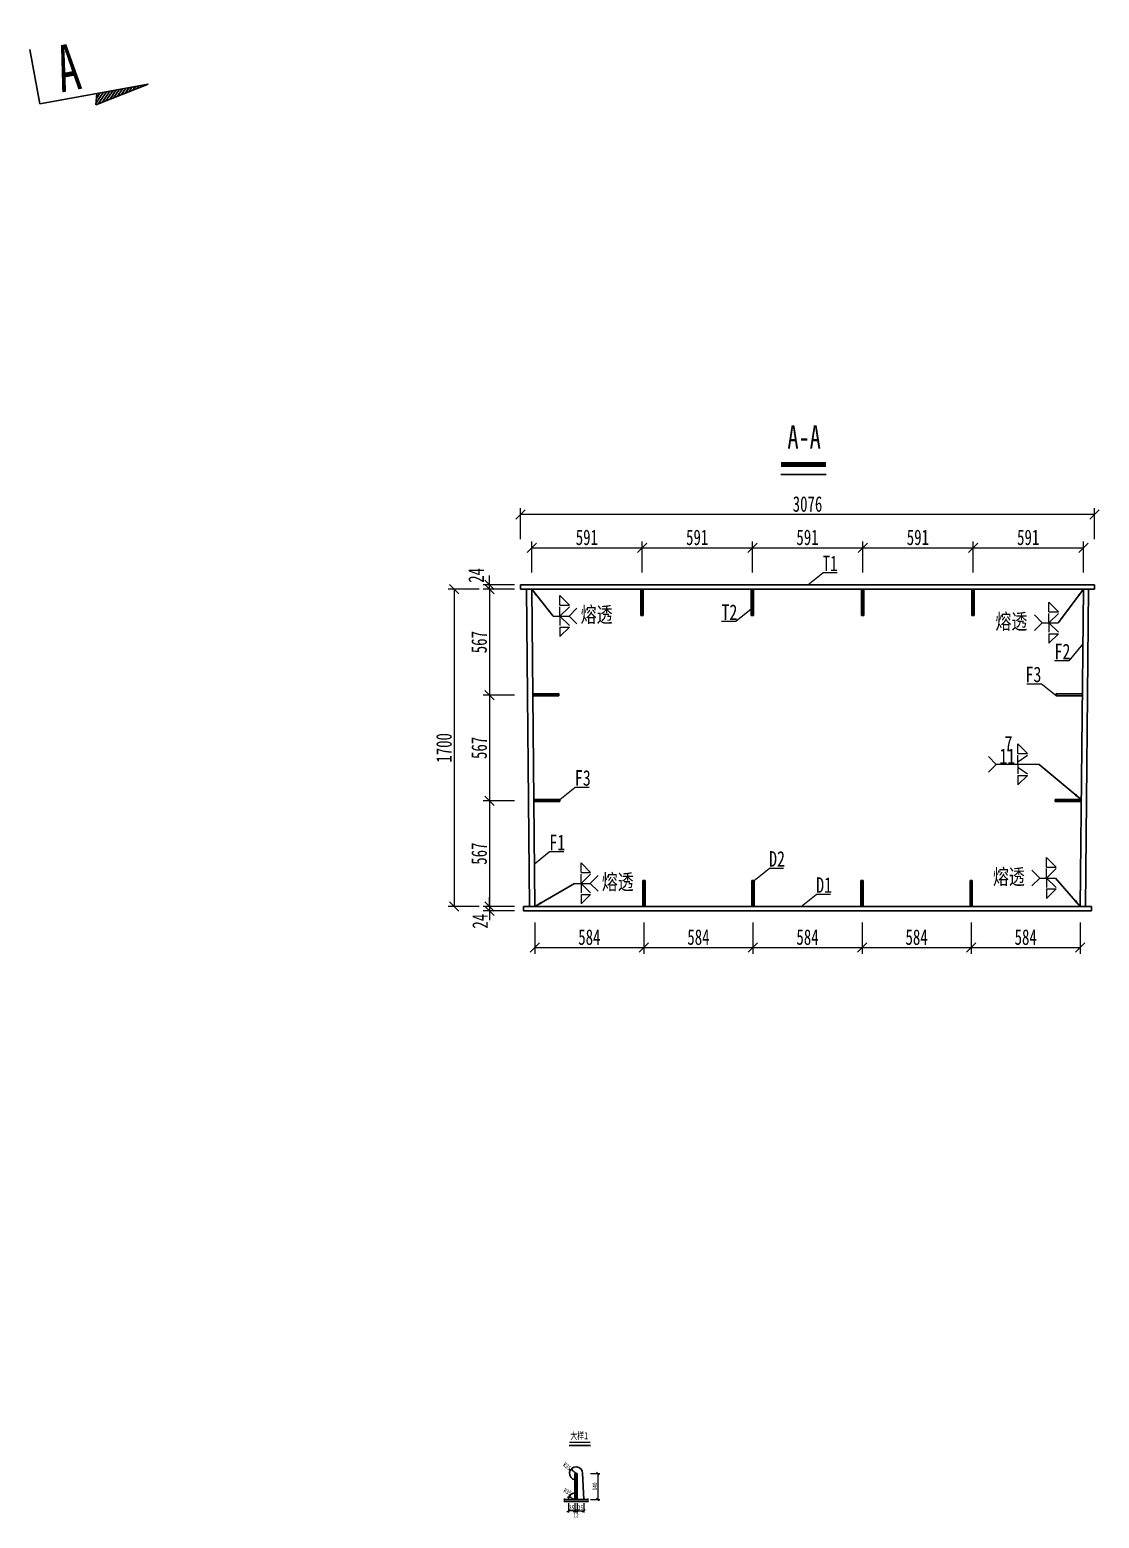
# Model space of a CAD drawing. Header units: millimetres. Extents: x -358959 to 47, y -122282 to 697692.
# Drawn here: x -213436 to -207706, y -20877 to -12900 of the extents above; entities that cross this region are included whole.
import ezdxf
from ezdxf.enums import TextEntityAlignment as Align

# ---------------------------------------------------------------- set-up
doc = ezdxf.new("R2010")
doc.units = ezdxf.units.MM
doc.header["$LTSCALE"] = 2
doc.header["$PDMODE"] = 34
doc.layers.get('Defpoints').update_dxf_attribs({"color": 8, "lineweight": 9})
doc.layers.add('dim', color=3, linetype='Continuous')
for name, color, linetype, lineweight in [('标注', 4, 'Continuous', 13), ('标注线及字体', 2, 'Continuous', 15), ('细实线', 4, 'Continuous', 15), ('钢板粗线', 1, 'Continuous', 25)]:
    doc.layers.add(name, color=color, linetype=linetype, lineweight=lineweight)
doc.styles.add('111', font='仿宋_GB2312.ttf', dxfattribs={"width": 0.7})
doc.styles.add('SMEDI', font='仿宋_GB2312.ttf', dxfattribs={"width": 0.75})
doc.styles.get("Standard").update_dxf_attribs({"font": '仿宋_GB2312.ttf'})
doc.styles.add('仿宋字', font='仿宋_GB2312.ttf', dxfattribs={"width": 0.7})
doc.dimstyles.new('200', dxfattribs={"dimscale": 0, "dimtxt": 2.5, "dimasz": 1.5, "dimexe": 1, "dimexo": 1, "dimgap": 0.4, "dimtad": 1, "dimdec": 0, "dimdsep": 46, "dimtxsty": '111', "dimblk": 'OBLIQUE', "dimcen": 0, "dimclrd": 256, "dimclre": 256, "dimclrt": 256, "dimadec": 4, "dimazin": 0, "dimtfac": 1, "dimtdec": 0, "dimtmove": 2, "dimatfit": 3, "dimfxl": 4, "dimfxlon": 1, "dimtolj": 1, "dimlwd": -1, "dimlwe": -1, "dimarcsym": 0})
doc.dimstyles.new('MSteel_1.0_1.0', dxfattribs={"dimtxt": 3, "dimasz": 1.2, "dimexe": 1, "dimexo": 1, "dimgap": 1, "dimtad": 3, "dimtoh": 1, "dimdec": 0, "dimzin": 0, "dimdsep": 46, "dimtxsty": 'Standard', "dimblk": 'ARCHTICK', "dimcen": 0.09, "dimclrd": 3, "dimclre": 3, "dimadec": 4, "dimazin": 0, "dimtfac": 1, "dimtdec": 0, "dimtofl": 0, "dimtmove": 0, "dimatfit": 3, "dimfxl": 1, "dimtolj": 1, "dimtzin": 0, "dimarcsym": 0})

# ---------------------------------------------------------------- blocks, each defined once
blk = doc.blocks.new('12-140 有孔')
at = {"layer": 'Defpoints', "ltscale": 5}
blk.add_line((0, 140), (0, 0), dxfattribs=at)
at = {"layer": '钢板粗线'}
for p, q in [((-6, 0), (-6, 140)), ((-6, 140), (6, 140)), ((6, 140), (6, 0)), ((41, 0), (35, 141.5)), ((-41, 0), (41, 0))]:
    blk.add_line(p, q, dxfattribs=at)
for centre, start, end in [((0, 140), 0, 260.12911), ((-6, 0), 90, 180)]:
    blk.add_arc(centre, 35, start, end, dxfattribs=at)
blk = doc.blocks.new('_Oblique')
at = {"color": 0, "linetype": 'ByBlock', "lineweight": -2}
blk.add_line((-0.5, -0.5), (0.5, 0.5), dxfattribs=at)
blk = doc.blocks.new('*D21')
at = {"layer": 'Defpoints', "color": 0, "ltscale": 5, "transparency": 16777216}
for p in [(-210550.4, -20776.4), (-210515.4, -20776.4), (-210550.4, -20836.7)]:
    blk.add_point(p, dxfattribs=at)
at = {"layer": '标注', "ltscale": 5, "transparency": 16777216}
for p, q in [((-210550.4, -20796.7), (-210550.4, -20846.7)), ((-210515.4, -20796.7), (-210515.4, -20846.7)), ((-210515.4, -20836.7), (-210550.4, -20836.7))]:
    blk.add_line(p, q, dxfattribs=at)
at = {"layer": '标注', "ltscale": 5, "transparency": 16777216, "xscale": 15, "yscale": 15, "zscale": 15, "rotation": 180}
blk.add_blockref('_Oblique', (-210550.4, -20836.7), dxfattribs=at)
at = {"layer": '标注', "ltscale": 5, "transparency": 16777216, "xscale": 15, "yscale": 15, "zscale": 15}
blk.add_blockref('_Oblique', (-210515.4, -20836.7), dxfattribs=at)
at = {"layer": '标注', "ltscale": 5, "transparency": 16777216, "insert": (-210532.9, -20820.2), "char_height": 25, "attachment_point": 5, "style": '111'}
blk.add_mtext('\\A1;35', dxfattribs=at)
blk = doc.blocks.new('*D22')
at = {"layer": 'Defpoints', "color": 0, "ltscale": 5, "transparency": 16777216}
for p in [(-210515.4, -20776.4), (-210503.4, -20776.4), (-210503.4, -20836.7)]:
    blk.add_point(p, dxfattribs=at)
at = {"layer": '标注', "ltscale": 5, "transparency": 16777216}
for p, q in [((-210515.4, -20796.7), (-210515.4, -20846.7)), ((-210503.4, -20796.7), (-210503.4, -20846.7)), ((-210515.4, -20836.7), (-210503.4, -20836.7))]:
    blk.add_line(p, q, dxfattribs=at)
at = {"layer": '标注', "ltscale": 5, "transparency": 16777216, "xscale": 15, "yscale": 15, "zscale": 15, "rotation": 180}
blk.add_blockref('_Oblique', (-210515.4, -20836.7), dxfattribs=at)
at = {"layer": '标注', "ltscale": 5, "transparency": 16777216, "xscale": 15, "yscale": 15, "zscale": 15}
blk.add_blockref('_Oblique', (-210503.4, -20836.7), dxfattribs=at)
at = {"layer": '标注', "ltscale": 5, "transparency": 16777216, "insert": (-210509.4, -20860.2), "char_height": 25, "attachment_point": 5, "style": '111'}
blk.add_mtext('\\A1;12', dxfattribs=at)
blk = doc.blocks.new('*D23')
at = {"layer": 'Defpoints', "color": 0, "ltscale": 5, "transparency": 16777216}
for p in [(-210503.4, -20776.4), (-210468.4, -20776.4), (-210468.4, -20836.7)]:
    blk.add_point(p, dxfattribs=at)
at = {"layer": '标注', "ltscale": 5, "transparency": 16777216}
for p, q in [((-210503.4, -20796.7), (-210503.4, -20846.7)), ((-210468.4, -20796.7), (-210468.4, -20846.7)), ((-210503.4, -20836.7), (-210468.4, -20836.7))]:
    blk.add_line(p, q, dxfattribs=at)
at = {"layer": '标注', "ltscale": 5, "transparency": 16777216, "xscale": 15, "yscale": 15, "zscale": 15, "rotation": 180}
blk.add_blockref('_Oblique', (-210503.4, -20836.7), dxfattribs=at)
at = {"layer": '标注', "ltscale": 5, "transparency": 16777216, "xscale": 15, "yscale": 15, "zscale": 15}
blk.add_blockref('_Oblique', (-210468.4, -20836.7), dxfattribs=at)
at = {"layer": '标注', "ltscale": 5, "transparency": 16777216, "insert": (-210485.9, -20820.2), "char_height": 25, "attachment_point": 5, "style": '111'}
blk.add_mtext('\\A1;35', dxfattribs=at)
blk = doc.blocks.new('*D24')
at = {"layer": 'Defpoints', "color": 0, "ltscale": 5, "transparency": 16777216}
for p in [(-210547.5, -20762.5), (-210515.4, -20776.4)]:
    blk.add_point(p, dxfattribs=at)
at = {"layer": '标注', "ltscale": 5, "transparency": 16777216}
blk.add_line((-210515.4, -20776.4), (-210547.5, -20762.5), dxfattribs=at)
at = {"layer": '标注', "ltscale": 5, "transparency": 16777216, "xscale": 15, "yscale": 15, "zscale": 15, "rotation": 156.5780455694849}
blk.add_blockref('_Oblique', (-210547.5, -20762.5), dxfattribs=at)
at = {"layer": '标注', "ltscale": 5, "transparency": 16777216, "insert": (-210554.2, -20734.9), "char_height": 25, "attachment_point": 5, "rotation": 336.57805, "style": '111'}
blk.add_mtext('\\A1;R35', dxfattribs=at)
blk = doc.blocks.new('*D25')
at = {"layer": 'Defpoints', "color": 0, "ltscale": 5, "transparency": 16777216}
for p in [(-210503.4, -20636.4), (-210503.4, -20776.4), (-210392.4, -20776.4)]:
    blk.add_point(p, dxfattribs=at)
at = {"layer": '标注', "ltscale": 5, "transparency": 16777216}
for p, q in [((-210432.4, -20636.4), (-210382.4, -20636.4)), ((-210392.4, -20636.4), (-210392.4, -20776.4)), ((-210432.4, -20776.4), (-210382.4, -20776.4))]:
    blk.add_line(p, q, dxfattribs=at)
at = {"layer": '标注', "ltscale": 5, "transparency": 16777216, "xscale": 15, "yscale": 15, "zscale": 15}
for p, rotation in [((-210392.4, -20636.4), 90), ((-210392.4, -20776.4), 270)]:
    blk.add_blockref('_Oblique', p, dxfattribs=dict(at, rotation=rotation))
at = {"layer": '标注', "ltscale": 5, "transparency": 16777216, "insert": (-210408.9, -20706.4), "char_height": 25, "attachment_point": 5, "rotation": 90, "style": '111'}
blk.add_mtext('\\A1;140', dxfattribs=at)
blk = doc.blocks.new('*D26')
at = {"layer": 'Defpoints', "color": 0, "ltscale": 5, "transparency": 16777216}
for p in [(-210537.5, -20615.6), (-210509.4, -20636.4)]:
    blk.add_point(p, dxfattribs=at)
at = {"layer": '标注', "ltscale": 5, "transparency": 16777216}
blk.add_line((-210509.4, -20636.4), (-210537.5, -20615.6), dxfattribs=at)
at = {"layer": '标注', "ltscale": 5, "transparency": 16777216, "xscale": 15, "yscale": 15, "zscale": 15, "rotation": 143.4802079940313}
blk.add_blockref('_Oblique', (-210537.5, -20615.6), dxfattribs=at)
at = {"layer": '标注', "ltscale": 5, "transparency": 16777216, "insert": (-210557.6, -20598.4), "char_height": 25, "attachment_point": 5, "rotation": 323.48021, "style": '111'}
blk.add_mtext('\\A1;R35', dxfattribs=at)
blk = doc.blocks.new('剖面箭头')
at = {"layer": '钢板粗线', "ltscale": 10}
h = blk.add_hatch(dxfattribs=at)
h.set_pattern_fill('ANSI31', color=256, style=0)
h.set_pattern_definition([(45, (-182.99888, -777.8594), (-0.088388348, 0.088388348), [])])
h.paths.add_polyline_path([(6, -3), (3.15, -3), (3, -3.6)])
for p, q in [((0, 0), (0, -3)), ((0, -3), (6, -3)), ((6, -3), (3, -3.6)), ((3, -3.6), (3.15, -3))]:
    blk.add_line(p, q, dxfattribs=at)
blk = doc.blocks.new('12-140 无孔')
at = {"layer": 'Defpoints', "ltscale": 5}
blk.add_line((0, 140), (0, 0), dxfattribs=at)
at = {"layer": '钢板粗线'}
for p, q in [((-6, 0), (-6, 140)), ((-6, 140), (6, 140)), ((6, 140), (6, 0))]:
    blk.add_line(p, q, dxfattribs=at)
blk = doc.blocks.new('_ArchTick')
at = {"color": 0, "linetype": 'ByBlock', "const_width": 0.15}
blk.add_lwpolyline([(-0.5, -0.5), (0.5, 0.5)], dxfattribs=at)
blk = doc.blocks.new('*D3451')
at = {"layer": 'Defpoints', "color": 0, "ltscale": 5, "transparency": 16777216}
for p in [(-210973.1, -15874.2), (-210747, -15874.2), (-210747, -15898.2)]:
    blk.add_point(p, dxfattribs=at)
at = {"layer": '标注', "ltscale": 5, "transparency": 16777216}
for p, q in [((-210973.1, -15874.2), (-210973.1, -15824.2)), ((-210839.8, -15874.2), (-211006.4, -15874.2)), ((-210839.8, -15898.2), (-211006.4, -15898.2)), ((-210973.1, -15898.2), (-210973.1, -15874.2)), ((-210973.1, -15898.2), (-210973.1, -15948.2))]:
    blk.add_line(p, q, dxfattribs=at)
at = {"layer": '标注', "ltscale": 5, "transparency": 16777216, "xscale": 50, "yscale": 50, "zscale": 50}
for p, rotation in [((-210973.1, -15874.2), 270), ((-210973.1, -15898.2), 90)]:
    blk.add_blockref('_Oblique', p, dxfattribs=dict(at, rotation=rotation))
at = {"layer": '标注', "ltscale": 5, "transparency": 16777216, "insert": (-211044.5, -15823.7), "char_height": 83.33, "attachment_point": 5, "rotation": 90, "style": '111'}
blk.add_mtext('\\A1;24', dxfattribs=at)
blk = doc.blocks.new('*D3452')
at = {"layer": 'Defpoints', "color": 0, "ltscale": 5, "transparency": 16777216}
for p in [(-210741.4, -16464.9), (-210973.1, -17031.6), (-210735.8, -17031.6)]:
    blk.add_point(p, dxfattribs=at)
at = {"layer": '标注', "ltscale": 5, "transparency": 16777216}
for p, q in [((-210839.8, -16464.9), (-211006.4, -16464.9)), ((-210973.1, -16464.9), (-210973.1, -17031.6)), ((-210839.8, -17031.6), (-211006.4, -17031.6))]:
    blk.add_line(p, q, dxfattribs=at)
at = {"layer": '标注', "ltscale": 5, "transparency": 16777216, "xscale": 50, "yscale": 50, "zscale": 50}
for p, rotation in [((-210973.1, -16464.9), 90), ((-210973.1, -17031.6), 270)]:
    blk.add_blockref('_Oblique', p, dxfattribs=dict(at, rotation=rotation))
at = {"layer": '标注', "ltscale": 5, "transparency": 16777216, "insert": (-211028.1, -16748.2), "char_height": 83.33, "attachment_point": 5, "rotation": 90, "style": '111'}
blk.add_mtext('\\A1;567', dxfattribs=at)
blk = doc.blocks.new('*D3453')
at = {"layer": 'Defpoints', "color": 0, "ltscale": 5, "transparency": 16777216}
for p in [(-210735.8, -17031.6), (-210973.1, -17598.2), (-210730.2, -17598.2)]:
    blk.add_point(p, dxfattribs=at)
at = {"layer": '标注', "ltscale": 5, "transparency": 16777216}
for p, q in [((-210839.8, -17031.6), (-211006.4, -17031.6)), ((-210973.1, -17031.6), (-210973.1, -17598.2)), ((-210839.8, -17598.2), (-211006.4, -17598.2))]:
    blk.add_line(p, q, dxfattribs=at)
at = {"layer": '标注', "ltscale": 5, "transparency": 16777216, "xscale": 50, "yscale": 50, "zscale": 50}
for p, rotation in [((-210973.1, -17031.6), 90), ((-210973.1, -17598.2), 270)]:
    blk.add_blockref('_Oblique', p, dxfattribs=dict(at, rotation=rotation))
at = {"layer": '标注', "ltscale": 5, "transparency": 16777216, "insert": (-211028.1, -17314.9), "char_height": 83.33, "attachment_point": 5, "rotation": 90, "style": '111'}
blk.add_mtext('\\A1;567', dxfattribs=at)
blk = doc.blocks.new('*D3454')
at = {"layer": 'Defpoints', "color": 0, "ltscale": 5, "transparency": 16777216}
for p in [(-210973.1, -17622.2), (-210730.2, -17598.2), (-210730.2, -17622.2)]:
    blk.add_point(p, dxfattribs=at)
at = {"layer": '标注', "ltscale": 5, "transparency": 16777216}
for p, q in [((-210973.1, -17598.2), (-210973.1, -17548.2)), ((-210839.8, -17598.2), (-211006.5, -17598.2)), ((-210839.8, -17622.2), (-211006.5, -17622.2)), ((-210973.1, -17598.2), (-210973.1, -17622.2)), ((-210973.1, -17622.2), (-210973.1, -17672.2))]:
    blk.add_line(p, q, dxfattribs=at)
at = {"layer": '标注', "ltscale": 5, "transparency": 16777216, "xscale": 50, "yscale": 50, "zscale": 50}
for p, rotation in [((-210973.1, -17598.2), 270), ((-210973.1, -17622.2), 90)]:
    blk.add_blockref('_Oblique', p, dxfattribs=dict(at, rotation=rotation))
at = {"layer": '标注', "ltscale": 5, "transparency": 16777216, "insert": (-211023.6, -17677.1), "char_height": 83.33, "attachment_point": 5, "rotation": 90, "style": '111'}
blk.add_mtext('\\A1;24', dxfattribs=at)
blk = doc.blocks.new('*D3455')
at = {"layer": 'Defpoints', "color": 0, "ltscale": 5, "transparency": 16777216}
for p in [(-210155.9, -15675.4), (-210747, -15897.9), (-210155.9, -15898.2)]:
    blk.add_point(p, dxfattribs=at)
at = {"layer": '标注', "ltscale": 5, "transparency": 16777216}
for p, q in [((-210747, -15808.7), (-210747, -15642.1)), ((-210747, -15675.4), (-210155.9, -15675.4)), ((-210155.9, -15808.7), (-210155.9, -15642.1))]:
    blk.add_line(p, q, dxfattribs=at)
at = {"layer": '标注', "ltscale": 5, "transparency": 16777216, "xscale": 50, "yscale": 50, "zscale": 50, "rotation": 180}
blk.add_blockref('_Oblique', (-210747, -15675.4), dxfattribs=at)
at = {"layer": '标注', "ltscale": 5, "transparency": 16777216, "xscale": 50, "yscale": 50, "zscale": 50}
blk.add_blockref('_Oblique', (-210155.9, -15675.4), dxfattribs=at)
at = {"layer": '标注', "ltscale": 5, "transparency": 16777216, "insert": (-210451.4, -15620.4), "char_height": 83.33, "attachment_point": 5, "style": '111'}
blk.add_mtext('\\A1;591', dxfattribs=at)
blk = doc.blocks.new('*D3456')
at = {"layer": 'Defpoints', "color": 0, "ltscale": 5, "transparency": 16777216}
for p in [(-209564.7, -15675.4), (-210155.9, -15898.2), (-209564.7, -15898.2)]:
    blk.add_point(p, dxfattribs=at)
at = {"layer": '标注', "ltscale": 5, "transparency": 16777216}
for p, q in [((-210155.9, -15808.7), (-210155.9, -15642.1)), ((-210155.9, -15675.4), (-209564.7, -15675.4)), ((-209564.7, -15808.7), (-209564.7, -15642.1))]:
    blk.add_line(p, q, dxfattribs=at)
at = {"layer": '标注', "ltscale": 5, "transparency": 16777216, "xscale": 50, "yscale": 50, "zscale": 50, "rotation": 180}
blk.add_blockref('_Oblique', (-210155.9, -15675.4), dxfattribs=at)
at = {"layer": '标注', "ltscale": 5, "transparency": 16777216, "xscale": 50, "yscale": 50, "zscale": 50}
blk.add_blockref('_Oblique', (-209564.7, -15675.4), dxfattribs=at)
at = {"layer": '标注', "ltscale": 5, "transparency": 16777216, "insert": (-209860.3, -15620.4), "char_height": 83.33, "attachment_point": 5, "style": '111'}
blk.add_mtext('\\A1;591', dxfattribs=at)
blk = doc.blocks.new('*D3447')
at = {"layer": 'Defpoints', "color": 0, "ltscale": 5, "transparency": 16777216}
for p in [(-207791.4, -15675.4), (-208382.5, -15898.2), (-207791.4, -15897.9)]:
    blk.add_point(p, dxfattribs=at)
at = {"layer": '标注', "ltscale": 5, "transparency": 16777216}
for p, q in [((-208382.5, -15808.7), (-208382.5, -15642.1)), ((-208382.5, -15675.4), (-207791.4, -15675.4)), ((-207791.4, -15808.7), (-207791.4, -15642.1))]:
    blk.add_line(p, q, dxfattribs=at)
at = {"layer": '标注', "ltscale": 5, "transparency": 16777216, "xscale": 50, "yscale": 50, "zscale": 50, "rotation": 180}
blk.add_blockref('_Oblique', (-208382.5, -15675.4), dxfattribs=at)
at = {"layer": '标注', "ltscale": 5, "transparency": 16777216, "xscale": 50, "yscale": 50, "zscale": 50}
blk.add_blockref('_Oblique', (-207791.4, -15675.4), dxfattribs=at)
at = {"layer": '标注', "ltscale": 5, "transparency": 16777216, "insert": (-208086.9, -15620.4), "char_height": 83.33, "attachment_point": 5, "style": '111'}
blk.add_mtext('\\A1;591', dxfattribs=at)
blk = doc.blocks.new('*D3457')
at = {"layer": 'Defpoints', "color": 0, "ltscale": 5, "transparency": 16777216}
for p in [(-210807, -15496.8), (-210807, -15898.2), (-207731.4, -15898.2)]:
    blk.add_point(p, dxfattribs=at)
at = {"layer": '标注', "ltscale": 5, "transparency": 16777216}
for p, q in [((-210807, -15630.1), (-210807, -15463.5)), ((-207731.4, -15630.1), (-207731.4, -15463.5)), ((-207731.4, -15496.8), (-210807, -15496.8))]:
    blk.add_line(p, q, dxfattribs=at)
at = {"layer": '标注', "ltscale": 5, "transparency": 16777216, "xscale": 50, "yscale": 50, "zscale": 50, "rotation": 180}
blk.add_blockref('_Oblique', (-210807, -15496.8), dxfattribs=at)
at = {"layer": '标注', "ltscale": 5, "transparency": 16777216, "xscale": 50, "yscale": 50, "zscale": 50}
blk.add_blockref('_Oblique', (-207731.4, -15496.8), dxfattribs=at)
at = {"layer": '标注', "ltscale": 5, "transparency": 16777216, "insert": (-209269.2, -15441.8), "char_height": 83.33, "attachment_point": 5, "style": '111'}
blk.add_mtext('\\A1;3076', dxfattribs=at)
blk = doc.blocks.new('*D3458')
at = {"layer": 'Defpoints', "color": 0, "ltscale": 5, "transparency": 16777216}
for p in [(-210730.2, -17598.2), (-210145.8, -17598.2), (-210145.8, -17817.9)]:
    blk.add_point(p, dxfattribs=at)
at = {"layer": '标注', "ltscale": 5, "transparency": 16777216}
for p, q in [((-210730.2, -17684.6), (-210730.2, -17851.2)), ((-210145.8, -17684.6), (-210145.8, -17851.2)), ((-210730.2, -17817.9), (-210145.8, -17817.9))]:
    blk.add_line(p, q, dxfattribs=at)
at = {"layer": '标注', "ltscale": 5, "transparency": 16777216, "xscale": 50, "yscale": 50, "zscale": 50, "rotation": 180}
blk.add_blockref('_Oblique', (-210730.2, -17817.9), dxfattribs=at)
at = {"layer": '标注', "ltscale": 5, "transparency": 16777216, "xscale": 50, "yscale": 50, "zscale": 50}
blk.add_blockref('_Oblique', (-210145.8, -17817.9), dxfattribs=at)
at = {"layer": '标注', "ltscale": 5, "transparency": 16777216, "insert": (-210438, -17762.9), "char_height": 83.33, "attachment_point": 5, "style": '111'}
blk.add_mtext('\\A1;584', dxfattribs=at)
blk = doc.blocks.new('*D3459')
at = {"layer": 'Defpoints', "color": 0, "ltscale": 5, "transparency": 16777216}
for p in [(-210145.8, -17598.2), (-209561.4, -17598.2), (-209561.4, -17817.9)]:
    blk.add_point(p, dxfattribs=at)
at = {"layer": '标注', "ltscale": 5, "transparency": 16777216}
for p, q in [((-210145.8, -17684.6), (-210145.8, -17851.2)), ((-209561.4, -17684.6), (-209561.4, -17851.2)), ((-210145.8, -17817.9), (-209561.4, -17817.9))]:
    blk.add_line(p, q, dxfattribs=at)
at = {"layer": '标注', "ltscale": 5, "transparency": 16777216, "xscale": 50, "yscale": 50, "zscale": 50, "rotation": 180}
blk.add_blockref('_Oblique', (-210145.8, -17817.9), dxfattribs=at)
at = {"layer": '标注', "ltscale": 5, "transparency": 16777216, "xscale": 50, "yscale": 50, "zscale": 50}
blk.add_blockref('_Oblique', (-209561.4, -17817.9), dxfattribs=at)
at = {"layer": '标注', "ltscale": 5, "transparency": 16777216, "insert": (-209853.6, -17762.9), "char_height": 83.33, "attachment_point": 5, "style": '111'}
blk.add_mtext('\\A1;584', dxfattribs=at)
blk = doc.blocks.new('*D3448')
at = {"layer": 'Defpoints', "color": 0, "ltscale": 5, "transparency": 16777216}
for p in [(-208392.5, -17598.2), (-207808.1, -17597.9), (-207808.1, -17817.9)]:
    blk.add_point(p, dxfattribs=at)
at = {"layer": '标注', "ltscale": 5, "transparency": 16777216}
for p, q in [((-208392.5, -17684.6), (-208392.5, -17851.2)), ((-207808.1, -17684.6), (-207808.1, -17851.2)), ((-208392.5, -17817.9), (-207808.1, -17817.9))]:
    blk.add_line(p, q, dxfattribs=at)
at = {"layer": '标注', "ltscale": 5, "transparency": 16777216, "xscale": 50, "yscale": 50, "zscale": 50, "rotation": 180}
blk.add_blockref('_Oblique', (-208392.5, -17817.9), dxfattribs=at)
at = {"layer": '标注', "ltscale": 5, "transparency": 16777216, "xscale": 50, "yscale": 50, "zscale": 50}
blk.add_blockref('_Oblique', (-207808.1, -17817.9), dxfattribs=at)
at = {"layer": '标注', "ltscale": 5, "transparency": 16777216, "insert": (-208100.3, -17762.9), "char_height": 83.33, "attachment_point": 5, "style": '111'}
blk.add_mtext('\\A1;584', dxfattribs=at)
blk = doc.blocks.new('*D3460')
at = {"layer": 'Defpoints', "color": 0, "ltscale": 5, "transparency": 16777216}
for p in [(-210775, -15898.2), (-211161.5, -17598.2), (-210758.2, -17598.2)]:
    blk.add_point(p, dxfattribs=at)
at = {"layer": '标注', "ltscale": 5, "transparency": 16777216}
for p, q in [((-211028.1, -15898.2), (-211194.8, -15898.2)), ((-211161.5, -15898.2), (-211161.5, -17598.2)), ((-211028.1, -17598.2), (-211194.8, -17598.2))]:
    blk.add_line(p, q, dxfattribs=at)
at = {"layer": '标注', "ltscale": 5, "transparency": 16777216, "xscale": 50, "yscale": 50, "zscale": 50}
for p, rotation in [((-211161.5, -15898.2), 90), ((-211161.5, -17598.2), 270)]:
    blk.add_blockref('_Oblique', p, dxfattribs=dict(at, rotation=rotation))
at = {"layer": '标注', "ltscale": 5, "transparency": 16777216, "insert": (-211216.5, -16748.2), "char_height": 83.33, "attachment_point": 5, "rotation": 90, "style": '111'}
blk.add_mtext('\\A1;1700', dxfattribs=at)
blk = doc.blocks.new('*D3603')
at = {"layer": 'Defpoints', "color": 0, "ltscale": 5, "transparency": 16777216}
for p in [(-208973.6, -15675.4), (-209564.7, -15897.9), (-208973.6, -15898.2)]:
    blk.add_point(p, dxfattribs=at)
at = {"layer": '标注', "ltscale": 5, "transparency": 16777216}
for p, q in [((-209564.7, -15808.7), (-209564.7, -15642.1)), ((-209564.7, -15675.4), (-208973.6, -15675.4)), ((-208973.6, -15808.7), (-208973.6, -15642.1))]:
    blk.add_line(p, q, dxfattribs=at)
at = {"layer": '标注', "ltscale": 5, "transparency": 16777216, "xscale": 50, "yscale": 50, "zscale": 50, "rotation": 180}
blk.add_blockref('_Oblique', (-209564.7, -15675.4), dxfattribs=at)
at = {"layer": '标注', "ltscale": 5, "transparency": 16777216, "xscale": 50, "yscale": 50, "zscale": 50}
blk.add_blockref('_Oblique', (-208973.6, -15675.4), dxfattribs=at)
at = {"layer": '标注', "ltscale": 5, "transparency": 16777216, "insert": (-209269.2, -15620.4), "char_height": 83.33, "attachment_point": 5, "style": '111'}
blk.add_mtext('\\A1;591', dxfattribs=at)
blk = doc.blocks.new('*D3604')
at = {"layer": 'Defpoints', "color": 0, "ltscale": 5, "transparency": 16777216}
for p in [(-208382.5, -15675.4), (-208973.6, -15898.2), (-208382.5, -15898.2)]:
    blk.add_point(p, dxfattribs=at)
at = {"layer": '标注', "ltscale": 5, "transparency": 16777216}
for p, q in [((-208973.6, -15808.7), (-208973.6, -15642.1)), ((-208973.6, -15675.4), (-208382.5, -15675.4)), ((-208382.5, -15808.7), (-208382.5, -15642.1))]:
    blk.add_line(p, q, dxfattribs=at)
at = {"layer": '标注', "ltscale": 5, "transparency": 16777216, "xscale": 50, "yscale": 50, "zscale": 50, "rotation": 180}
blk.add_blockref('_Oblique', (-208973.6, -15675.4), dxfattribs=at)
at = {"layer": '标注', "ltscale": 5, "transparency": 16777216, "xscale": 50, "yscale": 50, "zscale": 50}
blk.add_blockref('_Oblique', (-208382.5, -15675.4), dxfattribs=at)
at = {"layer": '标注', "ltscale": 5, "transparency": 16777216, "insert": (-208678, -15620.4), "char_height": 83.33, "attachment_point": 5, "style": '111'}
blk.add_mtext('\\A1;591', dxfattribs=at)
blk = doc.blocks.new('*D3913')
at = {"layer": 'Defpoints', "color": 0, "ltscale": 5, "transparency": 16777216}
for p in [(-209561.4, -17598.2), (-208977, -17598.2), (-208977, -17817.9)]:
    blk.add_point(p, dxfattribs=at)
at = {"layer": '标注', "ltscale": 5, "transparency": 16777216}
for p, q in [((-209561.4, -17684.6), (-209561.4, -17851.2)), ((-208977, -17684.6), (-208977, -17851.2)), ((-209561.4, -17817.9), (-208977, -17817.9))]:
    blk.add_line(p, q, dxfattribs=at)
at = {"layer": '标注', "ltscale": 5, "transparency": 16777216, "xscale": 50, "yscale": 50, "zscale": 50, "rotation": 180}
blk.add_blockref('_Oblique', (-209561.4, -17817.9), dxfattribs=at)
at = {"layer": '标注', "ltscale": 5, "transparency": 16777216, "xscale": 50, "yscale": 50, "zscale": 50}
blk.add_blockref('_Oblique', (-208977, -17817.9), dxfattribs=at)
at = {"layer": '标注', "ltscale": 5, "transparency": 16777216, "insert": (-209269.2, -17762.9), "char_height": 83.33, "attachment_point": 5, "style": '111'}
blk.add_mtext('\\A1;584', dxfattribs=at)
blk = doc.blocks.new('*D3914')
at = {"layer": 'Defpoints', "color": 0, "ltscale": 5, "transparency": 16777216}
for p in [(-208977, -17598.2), (-208392.5, -17598.2), (-208392.5, -17817.9)]:
    blk.add_point(p, dxfattribs=at)
at = {"layer": '标注', "ltscale": 5, "transparency": 16777216}
for p, q in [((-208977, -17684.6), (-208977, -17851.2)), ((-208392.5, -17684.6), (-208392.5, -17851.2)), ((-208977, -17817.9), (-208392.5, -17817.9))]:
    blk.add_line(p, q, dxfattribs=at)
at = {"layer": '标注', "ltscale": 5, "transparency": 16777216, "xscale": 50, "yscale": 50, "zscale": 50, "rotation": 180}
blk.add_blockref('_Oblique', (-208977, -17817.9), dxfattribs=at)
at = {"layer": '标注', "ltscale": 5, "transparency": 16777216, "xscale": 50, "yscale": 50, "zscale": 50}
blk.add_blockref('_Oblique', (-208392.5, -17817.9), dxfattribs=at)
at = {"layer": '标注', "ltscale": 5, "transparency": 16777216, "insert": (-208684.7, -17762.9), "char_height": 83.33, "attachment_point": 5, "style": '111'}
blk.add_mtext('\\A1;584', dxfattribs=at)
blk = doc.blocks.new('*D3915')
at = {"layer": 'Defpoints', "color": 0, "ltscale": 5, "transparency": 16777216}
for p in [(-210741.4, -15898.2), (-210973.1, -16464.9), (-210735.8, -16464.9)]:
    blk.add_point(p, dxfattribs=at)
at = {"layer": '标注', "ltscale": 5, "transparency": 16777216}
for p, q in [((-210839.8, -15898.2), (-211006.4, -15898.2)), ((-210973.1, -15898.2), (-210973.1, -16464.9)), ((-210839.8, -16464.9), (-211006.4, -16464.9))]:
    blk.add_line(p, q, dxfattribs=at)
at = {"layer": '标注', "ltscale": 5, "transparency": 16777216, "xscale": 50, "yscale": 50, "zscale": 50}
for p, rotation in [((-210973.1, -15898.2), 90), ((-210973.1, -16464.9), 270)]:
    blk.add_blockref('_Oblique', p, dxfattribs=dict(at, rotation=rotation))
at = {"layer": '标注', "ltscale": 5, "transparency": 16777216, "insert": (-211028.1, -16181.6), "char_height": 83.33, "attachment_point": 5, "rotation": 90, "style": '111'}
blk.add_mtext('\\A1;567', dxfattribs=at)

msp = doc.modelspace()

# ---------------------------------------------------------------- linework, layer by layer
at = {"color": 4}
for p, q in [((-209412.1, -15283.6), (-209169.5, -15283.6)), ((-210545.9, -20486.5), (-210432.6, -20486.5))]:
    msp.add_line(p, q, dxfattribs=at)
at = {"color": 6}
for points, const_width in [([(-209412.1, -15230.3), (-209169.5, -15230.3)], 26.7), ([(-210545.9, -20469.8), (-210432.6, -20469.8)], 8.33)]:
    msp.add_lwpolyline(points, dxfattribs=dict(at, const_width=const_width))
at = {"layer": '标注'}
for p, q in [((-210572.2, -20770.7), (-210572.2, -20789.8)), ((-210446.6, -20770.7), (-210446.6, -20789.8))]:
    msp.add_line(p, q, dxfattribs=at)
at = {"layer": '细实线'}
for p, q in [((-209267.8, -15874.2), (-209187.9, -15809.9)), ((-209110.7, -15809.9), (-209187.9, -15809.9)), ((-210595.6, -15983), (-210595.6, -15931.7)), ((-210544.3, -15983), (-210595.6, -15931.7)), ((-210595.6, -15983), (-210544.3, -15983)), ((-210595.6, -16041.9), (-210595.6, -15991.7)), ((-210595.6, -16041.9), (-210544.3, -15991.7)), ((-210546.3, -16041.9), (-210504.6, -16000.3)), ((-209570.7, -16005.7), (-209653.4, -16071.7)), ((-207975.6, -16018.7), (-207975.6, -15967.4)), ((-207924.3, -16018.7), (-207975.6, -15967.4)), ((-207975.6, -16018.7), (-207924.3, -16018.7)), ((-207975.6, -16077.6), (-207975.6, -16027.4)), ((-207975.6, -16077.6), (-207924.3, -16027.4)), ((-210631.4, -16041.9), (-210546.3, -16041.9)), ((-210595.6, -16041.9), (-210595.6, -16092.2)), ((-210595.6, -16041.9), (-210544.3, -16092.2)), ((-210595.6, -16100.9), (-210595.6, -16152.2)), ((-210595.6, -16100.9), (-210544.3, -16100.9)), ((-210544.3, -16100.9), (-210595.6, -16152.2)), ((-210546.3, -16041.9), (-210504.6, -16083.6)), ((-209653.4, -16071.7), (-209730.7, -16071.7)), ((-208011.5, -16077.6), (-208053.2, -16036)), ((-208011.5, -16077.6), (-208053.2, -16119.3)), ((-208011.5, -16077.6), (-207926.4, -16077.6)), ((-207975.6, -16077.6), (-207975.6, -16127.9)), ((-207975.6, -16077.6), (-207924.3, -16127.9)), ((-207975.6, -16136.5), (-207975.6, -16187.8)), ((-207975.6, -16136.5), (-207924.3, -16136.5)), ((-207924.3, -16136.5), (-207975.6, -16187.8)), ((-207794.2, -16190.8), (-207869, -16282.2)), ((-207869, -16282.2), (-207946.2, -16282.2)), ((-208094.1, -16405.1), (-208016.9, -16405.1)), ((-207937, -16469.5), (-208016.9, -16405.1)), ((-208142.6, -16777.8), (-208142.6, -16726.5)), ((-208091.2, -16777.8), (-208142.6, -16726.5)), ((-208257.6, -16836.7), (-208299.3, -16795)), ((-208142.6, -16777.8), (-208091.2, -16777.8)), ((-208142.6, -16836.7), (-208142.6, -16786.4)), ((-208142.6, -16822.7), (-208091.2, -16786.4)), ((-208257.6, -16836.7), (-208299.3, -16878.3)), ((-208028.1, -16836.7), (-208257.6, -16836.7)), ((-208142.6, -16836.7), (-208142.6, -16887)), ((-208142.6, -16850.7), (-208091.2, -16887)), ((-208142.6, -16895.6), (-208142.6, -16946.9)), ((-208142.6, -16895.6), (-208091.2, -16895.6)), ((-208091.2, -16895.6), (-208142.6, -16946.9)), ((-210595.9, -17024.2), (-210516, -16959.8)), ((-210438.8, -16959.8), (-210516, -16959.8)), ((-210732.5, -17369.7), (-210652.6, -17305.4)), ((-210575.4, -17305.4), (-210652.6, -17305.4)), ((-210482.6, -17415.5), (-210482.6, -17364.2)), ((-210431.3, -17415.5), (-210482.6, -17364.2)), ((-207989.1, -17386.7), (-207989.1, -17335.4)), ((-207937.8, -17386.7), (-207989.1, -17335.4)), ((-207989.1, -17386.7), (-207937.8, -17386.7)), ((-210482.6, -17415.5), (-210431.3, -17415.5)), ((-210482.6, -17474.4), (-210482.6, -17424.2)), ((-210482.6, -17474.4), (-210431.3, -17424.2)), ((-210433.3, -17474.4), (-210391.6, -17432.8)), ((-209555.4, -17458.2), (-209475.5, -17393.9)), ((-209398.3, -17393.9), (-209475.5, -17393.9)), ((-208025, -17445.6), (-208066.7, -17403.9)), ((-208025, -17445.6), (-208066.7, -17487.2)), ((-208025, -17445.6), (-207939.9, -17445.6)), ((-207989.1, -17445.6), (-207989.1, -17395.3)), ((-207989.1, -17445.6), (-207937.8, -17395.3)), ((-207989.1, -17445.6), (-207989.1, -17495.8)), ((-207989.1, -17445.6), (-207937.8, -17495.8)), ((-210518.4, -17474.4), (-210433.3, -17474.4)), ((-210482.6, -17474.4), (-210482.6, -17524.7)), ((-210482.6, -17474.4), (-210431.3, -17524.7)), ((-210482.6, -17533.3), (-210482.6, -17584.7)), ((-210482.6, -17533.3), (-210431.3, -17533.3)), ((-210431.3, -17533.3), (-210482.6, -17584.7)), ((-210433.3, -17474.4), (-210391.6, -17516.1)), ((-209303.1, -17598.2), (-209223.2, -17533.9)), ((-209146, -17533.9), (-209223.2, -17533.9)), ((-207989.1, -17504.5), (-207989.1, -17555.8)), ((-207989.1, -17504.5), (-207937.8, -17504.5)), ((-207937.8, -17504.5), (-207989.1, -17555.8))]:
    msp.add_line(p, q, dxfattribs=at)
at = {"layer": '钢板粗线'}
for p, q in [((-210807, -15874.2), (-207731.4, -15874.2)), ((-210807, -15874.2), (-210807, -15898.2)), ((-210807, -15898.2), (-207731.4, -15898.2)), ((-210775, -15898.2), (-210758.2, -17598.2)), ((-210747, -15898.2), (-210730.2, -17598.2)), ((-207791.4, -15898.2), (-207808.1, -17598.2)), ((-207763.4, -15898.2), (-207780.1, -17598.2)), ((-207731.4, -15874.2), (-207731.4, -15898.2)), ((-210790.2, -17598.2), (-207748.1, -17598.2)), ((-210790.2, -17598.2), (-210790.2, -17622.2)), ((-210790.2, -17622.2), (-207748.1, -17622.2)), ((-207748.1, -17598.2), (-207748.1, -17622.2)), ((-210572.2, -20776.4), (-210446.6, -20776.4)), ((-210572.2, -20786.5), (-210446.6, -20786.5))]:
    msp.add_line(p, q, dxfattribs=at)

# ---------------------------------------------------------------- block references
at = {"layer": 'dim', "xscale": 98.55999999999993, "yscale": 98.55999999999993, "zscale": 98.55999999999993, "rotation": 10.37346967666304}
msp.add_blockref('剖面箭头', (-213435.9, -13006.3), dxfattribs=at)
at = {"layer": '标注', "ltscale": 5}
for p, rotation in [((-210155.9, -15898.2), 179.999999999945), ((-209564.7, -15898.2), 179.999999999945), ((-208973.6, -15898.2), 179.999999999945), ((-208382.5, -15898.2), 179.999999999945), ((-210741.4, -16464.9), 270.5647681140125), ((-210735.8, -17031.6), 270.5647681140125)]:
    msp.add_blockref('12-140 无孔', p, dxfattribs=dict(at, rotation=rotation))
at = {"layer": '标注', "ltscale": 5, "xscale": -1, "rotation": 89.43523188598743}
for p in [(-207796.9, -16464.9), (-207802.5, -17031.6)]:
    msp.add_blockref('12-140 无孔', p, dxfattribs=at)
at = {"layer": '标注', "ltscale": 5}
for name, p in [('12-140 无孔', (-210145.8, -17598.2)), ('12-140 无孔', (-209561.4, -17598.2)), ('12-140 无孔', (-208977, -17598.2)), ('12-140 无孔', (-208392.5, -17598.2)), ('12-140 有孔', (-210509.4, -20776.4))]:
    msp.add_blockref(name, p, dxfattribs=at)

# ---------------------------------------------------------------- texts
at = {"layer": '标注', "style": '仿宋字', "width": 0.7}
msp.add_text('A', height=250, rotation=10.62062, dxfattribs=at).set_placement((-213266.9, -13236.1))
at = {"layer": '标注线及字体', "color": 0, "style": '111', "width": 0.7}
for s, height, p in [('A-A', 125, (-209287.3, -15081.5)), ('大样1', 37.5, (-210492.2, -20432.9))]:
    msp.add_text(s, height=height, dxfattribs=at).set_placement(p, align=Align.MIDDLE)
at = {"layer": '细实线', "width": 0.7}
msp.add_text('T1', height=83.33, dxfattribs=at).set_placement((-209187.5, -15800.9))
at = {"layer": '细实线', "style": 'SMEDI', "width": 0.75}
for p in [(-210484.3, -16033.7), (-208262, -16070.6), (-208275.5, -17438.5), (-210371.3, -17466.2)]:
    msp.add_text('熔透', height=83.33, dxfattribs=at).set_placement(p, align=Align.MIDDLE_LEFT)
for s, height, p in [('T2', 83.33, (-209730.2, -16062.7)), ('F2', 83.33, (-207945.8, -16273.3)), ('F3', 83.33, (-208101.5, -16396.2)), ('7', 83.3, (-208213.5, -16767.2)), ('11', 83.33, (-208241.3, -16834.7)), ('F3', 83.33, (-210515.5, -16950.9)), ('F1', 83.33, (-210652.1, -17296.4)), ('D2', 83.33, (-209475, -17384.9)), ('D1', 83.33, (-209222.8, -17524.9))]:
    msp.add_text(s, height=height, dxfattribs=at).set_placement(p)

# ---------------------------------------------------------------- dimensions: what is measured, and where the dimension line sits
at = {"layer": '标注', "ltscale": 5}
for base, p1, p2, override, picture, middle in [((-210807, -15496.8), (-207731.4, -15898.2), (-210807, -15898.2), {"dimscale": 33.333333, "dimarcsym": 1}, '*D3457', (-209269.2, -15441.8)), ((-210155.9, -15675.4), (-210747, -15897.9), (-210155.9, -15898.2), {"dimscale": 33.333333, "dimarcsym": 1}, '*D3455', (-210451.4, -15620.4)), ((-209564.7, -15675.4), (-210155.9, -15898.2), (-209564.7, -15898.2), {"dimscale": 33.333333, "dimarcsym": 1}, '*D3456', (-209860.3, -15620.4)), ((-208973.6, -15675.4), (-209564.7, -15897.9), (-208973.6, -15898.2), {"dimscale": 33.333333, "dimarcsym": 1}, '*D3603', (-209269.2, -15620.4)), ((-208382.5, -15675.4), (-208973.6, -15898.2), (-208382.5, -15898.2), {"dimscale": 33.333333, "dimarcsym": 1}, '*D3604', (-208678, -15620.4)), ((-207791.4, -15675.4), (-208382.5, -15898.2), (-207791.4, -15897.9), {"dimscale": 33.333333, "dimarcsym": 1}, '*D3447', (-208086.9, -15620.4)), ((-210145.8, -17817.9), (-210730.2, -17598.2), (-210145.8, -17598.2), {"dimscale": 33.333333, "dimarcsym": 1}, '*D3458', (-210438, -17762.9)), ((-209561.4, -17817.9), (-210145.8, -17598.2), (-209561.4, -17598.2), {"dimscale": 33.333333, "dimarcsym": 1}, '*D3459', (-209853.6, -17762.9)), ((-208977, -17817.9), (-209561.4, -17598.2), (-208977, -17598.2), {"dimscale": 33.333333, "dimarcsym": 1}, '*D3913', (-209269.2, -17762.9)), ((-208392.536, -17817.9019), (-208976.9568, -17598.2418), (-208392.536, -17598.2418), {"dimscale": 33.333333, "dimarcsym": 1}, '*D3914', (-208684.7464, -17762.9019)), ((-207808.1, -17817.9), (-208392.5, -17598.2), (-207808.1, -17597.9), {"dimscale": 33.333333, "dimarcsym": 1}, '*D3448', (-208100.3, -17762.9)), ((-210550.4, -20836.7), (-210515.4, -20776.4), (-210550.4, -20776.4), {"dimscale": 10, "dimarcsym": 1}, '*D21', (-210532.9, -20820.2)), ((-210468.4, -20836.7), (-210503.4, -20776.4), (-210468.4, -20776.4), {"dimscale": 10, "dimarcsym": 1}, '*D23', (-210485.9, -20820.2))]:
    dim = msp.add_linear_dim(base=base, p1=p1, p2=p2, dimstyle='200', override=override, dxfattribs=at)
    dim.commit()
    dim.dimension.update_dxf_attribs({"geometry": picture, "text_midpoint": middle})
for base, p1, p2, picture, middle in [((-210973.1, -15874.2), (-210747, -15898.2), (-210747, -15874.2), '*D3451', (-211044.5, -15823.7)), ((-210973.1, -17622.2), (-210730.2, -17598.2), (-210730.2, -17622.2), '*D3454', (-211023.6, -17677.1))]:
    dim = msp.add_linear_dim(base=base, p1=p1, p2=p2, angle=90, dimstyle='200', override={"dimscale": 33.333333, "dimarcsym": 1}, dxfattribs=at)
    dim.commit()
    dim.dimension.update_dxf_attribs({"geometry": picture, "text_midpoint": middle, "dimtype": 160})
for base, p1, p2, override, picture, middle in [((-211161.5, -17598.2), (-210775, -15898.2), (-210758.2, -17598.2), {"dimscale": 33.333333, "dimarcsym": 1}, '*D3460', (-211216.5, -16748.2)), ((-210973.1, -16464.9), (-210741.4, -15898.2), (-210735.8, -16464.9), {"dimscale": 33.333333, "dimarcsym": 1}, '*D3915', (-211028.1, -16181.6)), ((-210973.1, -17031.6), (-210741.4, -16464.9), (-210735.8, -17031.6), {"dimscale": 33.333333, "dimarcsym": 1}, '*D3452', (-211028.1, -16748.2)), ((-210973.1, -17598.2), (-210735.8, -17031.6), (-210730.2, -17598.2), {"dimscale": 33.333333, "dimarcsym": 1}, '*D3453', (-211028.1, -17314.9)), ((-210392.4, -20776.4), (-210503.4, -20636.4), (-210503.4, -20776.4), {"dimscale": 10, "dimarcsym": 1}, '*D25', (-210408.9, -20706.4))]:
    dim = msp.add_linear_dim(base=base, p1=p1, p2=p2, angle=90, dimstyle='200', override=override, dxfattribs=at)
    dim.commit()
    dim.dimension.update_dxf_attribs({"geometry": picture, "text_midpoint": middle})
for center, mpoint, picture, middle in [((-210509.4, -20636.4), (-210537.5, -20615.6), '*D26', (-210557.6, -20598.4)), ((-210515.4, -20776.4), (-210547.5, -20762.5), '*D24', (-210554.2, -20734.9))]:
    dim = msp.add_radius_dim(center=center, mpoint=mpoint, dimstyle='200', override={"dimscale": 10, "dimarcsym": 1}, dxfattribs=at)
    dim.commit()
    dim.dimension.update_dxf_attribs({"geometry": picture, "text_midpoint": middle, "dimtype": 164})
dim = msp.add_linear_dim(base=(-210503.4, -20836.7), p1=(-210515.4, -20776.4), p2=(-210503.4, -20776.4), dimstyle='200', override={"dimscale": 10, "dimarcsym": 1}, dxfattribs=at)
dim.commit()
dim.dimension.update_dxf_attribs({"geometry": '*D22', "text_midpoint": (-210509.4, -20860.2), "dimtype": 160})

# ---------------------------------------------------------------- leaders
at = {"layer": '细实线'}
for points in [[(-210747, -15898.2), (-210631.4, -16041.9)], [(-207791.4, -15898.2), (-207926.4, -16077.6)], [(-207802.5, -17025.6), (-208028.1, -16836.7)], [(-207808.1, -17598.2), (-207939.9, -17445.6)], [(-210730.2, -17598.2), (-210518.4, -17474.4)]]:
    msp.add_leader(points, dimstyle='MSteel_1.0_1.0', override={"dimscale": 33.333333, "dimclrd": 256}, dxfattribs=at)

doc.saveas('drawing.dxf')
